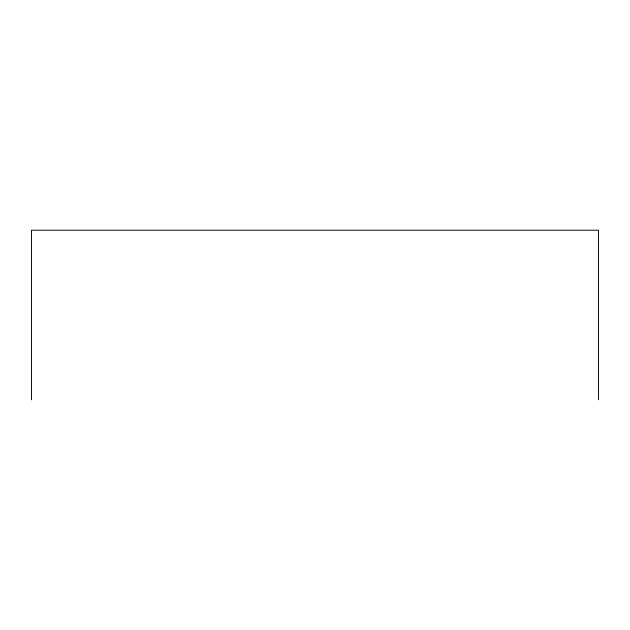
<?xml version="1.0" encoding="UTF-8"?>
<svg xmlns="http://www.w3.org/2000/svg" width="630" height="630" viewBox="0 0 630 630"><rect width="100%" height="100%" fill="white"/><g stroke="black" fill="none" stroke-linecap="round" stroke-linejoin="round"><path stroke-width="0.94" d="M598.5 399.79L598.5 230.21L31.5 230.21L31.5 399.79"/></g></svg>
